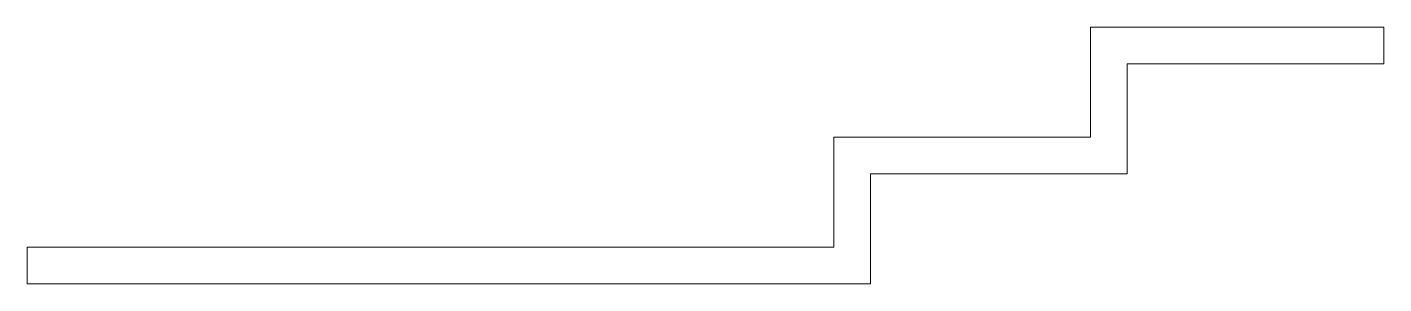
# Model space of a CAD drawing. Header units: millimetres. Extents: x 0 to 370, y 60 to 130.
import ezdxf

# ---------------------------------------------------------------- set-up
doc = ezdxf.new("R2010")
doc.units = ezdxf.units.MM
doc.layers.get('0').update_dxf_attribs({"linetype": 'CONTINUOUS', "lineweight": 0})

msp = doc.modelspace()

# ---------------------------------------------------------------- linework, layer by layer
for p, q in [((290, 100), (290, 130)), ((290, 130), (370, 130)), ((370, 130), (370, 120)), ((370, 120), (300, 120)), ((300, 120), (300, 90)), ((220, 70), (220, 100)), ((220, 100), (290, 100)), ((300, 90), (230, 90)), ((230, 90), (230, 60)), ((0, 70), (220, 70)), ((0, 60), (0, 70)), ((230, 60), (0, 60))]:
    msp.add_line(p, q)

doc.saveas('drawing.dxf')
